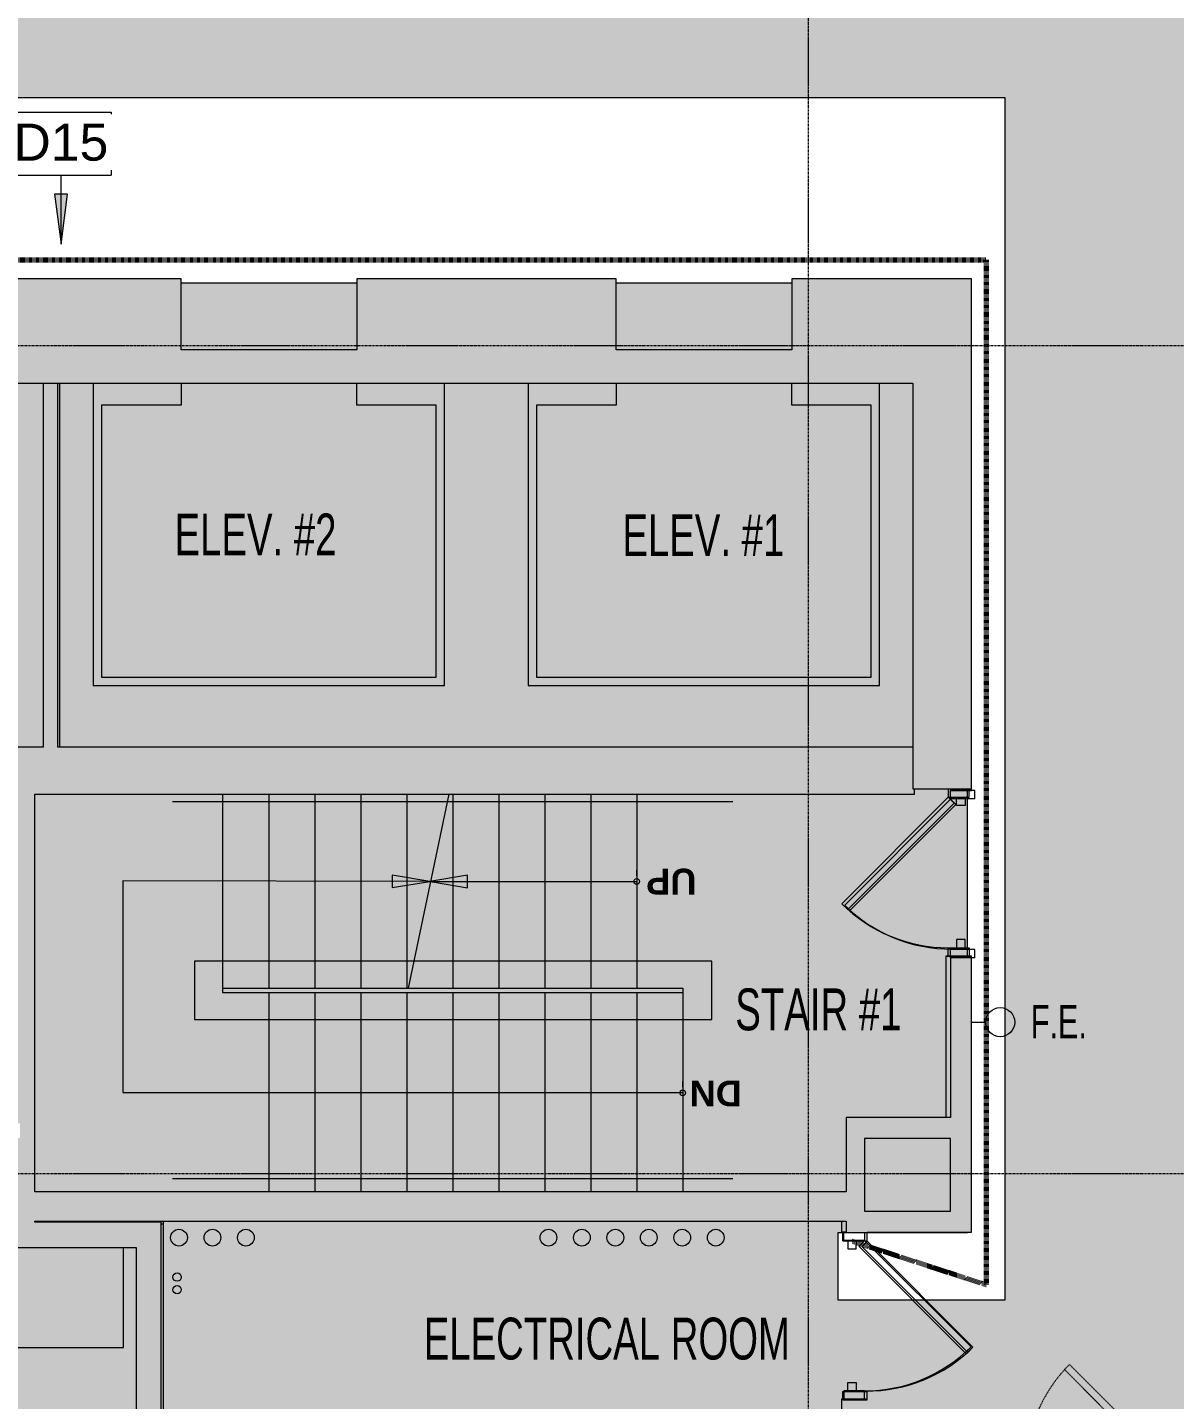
# Model space of a CAD drawing. Header units: inches. Extents: x -203 to 2791, y -968 to 768.
# Drawn here: x 768 to 1042.3, y -267.4 to 60.7 of the extents above; entities that cross this region are included whole.
import ezdxf

# ---------------------------------------------------------------- set-up
doc = ezdxf.new("R2010")
doc.units = ezdxf.units.IN
doc.header["$MEASUREMENT"] = 0
for name, pattern in [('Dash 1_8_', [0.25, 0.125, -0.125]), ('Demolished', [0.1875, 0.125, -0.0625]), ('Grid Line 1_2_', [0.875, 0.5, -0.125, 0.125, -0.125])]:
    doc.linetypes.add(name, pattern=pattern)
for name, color, linetype, lineweight in [('A-Anno-Bldg', 7, 'Continuous', 9), ('A-ANNO-KEYN', 231, 'Continuous', 9), ('A-DETL', 90, 'Continuous', 9), ('A-DETL-GENF', 92, 'Continuous', 9), ('A-DETL-THIN', 151, 'Continuous', 9), ('A-DOOR', 31, 'Continuous', 13), ('A-Door-Exst', 7, 'Continuous', 9), ('A-DOOR-FRAM', 31, 'Continuous', 20), ('A-Flor-Eqpm', 7, 'Continuous', 9), ('A-Flor-Evtr', 7, 'Continuous', 9), ('A-Flor-Pfix-Exst', 7, 'Continuous', 9), ('A-Flor-Strs-Exst', 7, 'Continuous', 9), ('A-WALL', 113, 'Demolished', 9), ('A-Wall-Exst', 7, 'Continuous', 9), ('A-WALL-PATT', 111, 'Continuous', 13), ('I-WALL', 2, 'Continuous', 13), ('Jenner and Block 7fl_BB_dwg', 8, 'Continuous', 9), ('S-GRID', 1, 'Continuous', 9)]:
    doc.layers.add(name, color=color, linetype=linetype, lineweight=lineweight)
doc.styles.add('Arial', font='arial.ttf', dxfattribs={"height": 8.851796})
doc.styles.add('Arial Narrow', font='ARIALN.TTF', dxfattribs={"width": 0.8, "height": 8})
doc.styles.add('Arial Narrow_1', font='ARIALN.TTF', dxfattribs={"width": 0.8, "height": 10})
doc.styles.add('Arial_B', font='arialbd.ttf', dxfattribs={"height": 6.190476})

# ---------------------------------------------------------------- blocks, each defined once
blk = doc.blocks.new('Jenner and Block 7fl_BB_dwg__Dot-5551908-Level 7 Demo')
at = {"layer": 'A-Flor-Strs-Exst'}
blk.add_line((-0.5, 0), (-1, 0), dxfattribs=at)
for start, end in [(360, 180), (180, 360)]:
    blk.add_arc((0, 0), 0.25, start, end, dxfattribs=at)
blk = doc.blocks.new('Jenner and Block 7fl_BB_dwg-4985401-Level 7 Demo')
at = {"layer": 'A-Flor-Strs-Exst'}
for points in [[(855.17, -144.95), (864.17, -143.47), (855.17, -141.95), (855.17, -143.66)], [(873.17, -144.97), (873.17, -141.97), (864.17, -143.47), (865.32, -143.66)]]:
    blk.add_hatch(color=256, dxfattribs=at).paths.add_polyline_path(points, flags=0)
at = {"layer": 'A-Door-Exst'}
blk.add_line((993.17, -123.34), (993.17, -121.74), dxfattribs=at)
at = {"layer": 'A-Door-Exst', "flags": 128}
for points in [[(988.17, -121.34), (988.17, -123.34), (993.17, -123.34)], [(992.17, -123.34), (992.17, -125.34), (990.17, -125.34), (990.17, -123.34), (992.17, -123.34)], [(992.17, -159.34), (992.17, -157.34), (990.17, -157.34), (990.17, -159.34), (992.17, -159.34)], [(993.17, -159.34), (993.17, -161.34), (988.17, -161.34), (988.17, -159.34), (993.17, -159.34)], [(963.17, -229.31), (963.17, -227.31), (963.74, -227.31)], [(968.17, -227.44), (968.17, -229.31), (963.17, -229.31)]]:
    blk.add_lwpolyline(points, dxfattribs=at)
for points in [[(988.17, -123.34), (989.59, -124.76), (964.13, -150.21), (962.72, -148.8)], [(964.17, -229.31), (964.17, -231.31), (966.17, -231.31), (966.17, -229.31)], [(968.17, -229.31), (966.76, -230.73), (992.22, -256.18), (993.63, -254.77)], [(963.17, -265.31), (963.17, -267.31), (968.17, -267.31), (968.17, -265.31)], [(964.17, -265.31), (964.17, -263.31), (966.17, -263.31), (966.17, -265.31)]]:
    blk.add_lwpolyline(points, close=True, dxfattribs=at)
at = {"layer": 'A-Door-Exst'}
for centre, start, end in [((988.17, -123.34), 225, 270), ((968.17, -229.31), 270, 315)]:
    blk.add_arc(centre, 36, start, end, dxfattribs=at)
at = {"layer": 'A-Flor-Eqpm'}
blk.add_line((993.73, -177.12), (997.1, -177.12), dxfattribs=at)
blk.add_circle((1000.58, -177.12), 3.48, dxfattribs=at)
at = {"layer": 'A-Flor-Evtr'}
for p, q in [((867.73, -96.59), (867.73, -24.34)), ((971.73, -96.59), (971.73, -24.34))]:
    blk.add_line(p, q, dxfattribs=at)
at = {"layer": 'A-Flor-Evtr', "flags": 128}
for points in [[(783.73, -24.34), (783.73, -96.59), (867.73, -96.59)], [(804.73, -24.34), (804.73, -29.59), (785.73, -29.59), (785.73, -94.59), (865.73, -94.59)], [(865.73, -94.59), (865.73, -29.59), (846.73, -29.59), (846.73, -24.34)], [(887.73, -24.34), (887.73, -96.59), (971.73, -96.59)], [(908.73, -24.34), (908.73, -29.59), (889.73, -29.59), (889.73, -94.59), (969.73, -94.59)], [(969.73, -94.59), (969.73, -29.59), (950.73, -29.59), (950.73, -24.34)]]:
    blk.add_lwpolyline(points, dxfattribs=at)
at = {"layer": 'A-Flor-Pfix-Exst'}
blk.add_line((790.98, -254.95), (790.98, -230.99), dxfattribs=at)
at = {"layer": 'A-Flor-Pfix-Exst', "flags": 128}
blk.add_lwpolyline([(637.98, -230.99), (637.98, -254.95), (790.98, -254.95)], dxfattribs=at)
at = {"layer": 'A-Flor-Pfix-Exst'}
for centre, radius in [((804.22, -228.66), 2), ((812.22, -228.66), 2), ((820.22, -228.66), 2), ((892.56, -228.66), 2), ((900.56, -228.66), 2), ((908.56, -228.66), 2), ((916.56, -228.66), 2), ((924.56, -228.66), 2), ((932.56, -228.66), 2), ((803.77, -238.1), 1), ((803.77, -241.1), 1)]:
    blk.add_circle(centre, radius, dxfattribs=at)
at = {"layer": 'A-Flor-Strs-Exst'}
for p, q in [((802.67, -124.34), (936.67, -124.34)), ((825.67, -122.59), (825.67, -169.02)), ((836.67, -122.59), (836.67, -169.02)), ((847.67, -122.59), (847.67, -169.02)), ((858.67, -122.59), (858.67, -169.02)), ((859.11, -169.02), (868.85, -122.59)), ((869.67, -122.59), (869.67, -169.02)), ((880.67, -122.59), (880.67, -169.02)), ((891.67, -122.59), (891.67, -169.02)), ((902.67, -122.59), (902.67, -169.02)), ((913.67, -122.59), (913.67, -169.02)), ((864.17, -143.47), (855.17, -141.95)), ((855.17, -141.95), (855.17, -143.66)), ((855.17, -144.95), (864.17, -143.47)), ((855.17, -143.66), (855.17, -144.95)), ((873.17, -141.97), (864.17, -143.47)), ((864.17, -143.47), (913.67, -143.47)), ((864.17, -143.47), (865.32, -143.66)), ((865.32, -143.66), (873.17, -144.97)), ((873.17, -144.97), (873.17, -141.97)), ((825.67, -170.02), (825.67, -217.72)), ((836.67, -170.02), (836.67, -217.72)), ((847.67, -170.02), (847.67, -217.72)), ((858.67, -170.02), (858.67, -217.72)), ((869.67, -170.02), (869.67, -217.72)), ((880.67, -170.02), (880.67, -217.72)), ((891.67, -170.02), (891.67, -217.72)), ((902.67, -170.02), (902.67, -217.72)), ((913.67, -170.02), (913.67, -217.72)), ((924.67, -194.04), (790.82, -194.04)), ((802.67, -214.52), (936.67, -214.52))]:
    blk.add_line(p, q, dxfattribs=at)
at = {"layer": 'A-Flor-Strs-Exst', "flags": 128}
for points in [[(814.66, -122.59), (814.66, -170.02), (924.67, -170.02)], [(864.17, -143.47), (790.82, -143.31), (790.82, -193.88)], [(814.66, -169.02), (924.67, -169.02), (924.67, -217.72)]]:
    blk.add_lwpolyline(points, dxfattribs=at)
blk.add_lwpolyline([(807.91, -176.53), (931.67, -176.53), (931.67, -162.52), (807.91, -162.52)], close=True, dxfattribs=at)
at = {"layer": 'A-Wall-Exst'}
for p, q in [((775.73, -111.34), (775.73, -24.34)), ((793.98, -224.72), (793.98, -224.99))]:
    blk.add_line(p, q, dxfattribs=at)
at = {"layer": 'A-Wall-Exst', "flags": 128}
for points in [[(993.73, -161.74), (993.73, -161.34), (987.61, -161.34), (987.61, -199.94)], [(968.74, -267.44), (968.74, -267.31), (962.61, -267.31), (962.61, -303.46), (946.73, -303.46), (800.48, -303.46), (800.48, -225.31), (800.48, -224.72)], [(962.61, -224.72), (962.61, -227.31), (963.74, -227.31)]]:
    blk.add_lwpolyline(points, dxfattribs=at)
at = {"layer": 'A-WALL-PATT', "color": 7, "lineweight": 9}
for p, q in [((800.48, -225.31), (799.96, -225.52)), ((799.96, -225.52), (800.48, -225.31)), ((963.74, -227.31), (962.61, -227.31))]:
    blk.add_line(p, q, dxfattribs=at)
at = {"layer": 'A-WALL-PATT', "color": 7, "lineweight": 9, "flags": 128}
for points in [[(987.61, -161.34), (989.36, -161.34), (993.73, -161.34)], [(962.61, -267.31), (964.25, -267.31), (968.74, -267.31)]]:
    blk.add_lwpolyline(points, dxfattribs=at)
at = {"extrusion": (0, 0, -1), "xscale": 2.69999999999709, "yscale": 2.69999999999709, "zscale": -2.69999999999709, "rotation": 270}
for p in [(-913.67, -143.47), (-924.67, -194.04)]:
    blk.add_blockref('Jenner and Block 7fl_BB_dwg__Dot-5551908-Level 7 Demo', p, dxfattribs=at)
at = {"layer": 'A-Anno-Bldg', "char_height": 10, "attachment_point": 1, "line_spacing_factor": 0.968573, "style": 'Arial Narrow_1'}
for s, insert, width in [('ELEV. #2', (803.16, -55.5), 46.0088), ('ELEV. #1', (910.24, -55.69), 46.0088), ('STAIR #1', (937.24, -169.07), 47.1072), ('ELECTRICAL ROOM', (862.74, -247.8), 103.6114)]:
    blk.add_mtext(s, dxfattribs=dict(at, insert=insert, width=width))
at = {"layer": 'A-Flor-Eqpm', "insert": (1007.88, -173.01), "char_height": 8, "width": 15.9138, "attachment_point": 1, "line_spacing_factor": 0.968573, "style": 'Arial Narrow'}
blk.add_mtext('F.E.', dxfattribs=at)
at = {"layer": 'A-Flor-Strs-Exst', "char_height": 6.19, "attachment_point": 2, "rotation": 180, "line_spacing_factor": 0.938532, "style": 'Arial_B'}
for s, insert, width in [('UP', (921.95, -146.62), 13.9089), ('DN', (932.54, -197.28), 14.4946)]:
    blk.add_mtext(s, dxfattribs=dict(at, insert=insert, width=width))
blk = doc.blocks.new('Single Flush - OTJ_SOLIDFLUSH_ALUM-5493997-Level 7 Demo')
at = {"layer": 'A-DOOR', "color": 8, "lineweight": 20}
for p, q in [((-8.65, -26.59), (16.67, -1.26)), ((17.91, -2.5), (-7.42, -27.82)), ((16.67, -1.26), (17.91, -2.5)), ((-7.42, -27.82), (-8.65, -26.59))]:
    blk.add_line(p, q, dxfattribs=at)
at = {"layer": 'A-DOOR', "color": 55, "lineweight": 9}
blk.add_arc((17.91, -2.5), 35.81, 179.5, 225, dxfattribs=at)
at = {"layer": 'A-DOOR-FRAM', "color": 8}
for p, q in [((-20, 3.25), (-20, -2.5)), ((-20, 3.25), (-18, 3.25)), ((-18, 3.25), (-18, -2.5)), ((18, 3.25), (18, -2.5)), ((18, 3.25), (20, 3.25)), ((20, 3.25), (20, -2.5)), ((-20, -2.5), (-18, -2.5)), ((18, -2.5), (20, -2.5))]:
    blk.add_line(p, q, dxfattribs=at)
blk = doc.blocks.new('Single Flush - OTJ_SOLIDFLUSH_ALUM-5493999-Level 7 Demo')
at = {"layer": 'A-DOOR', "color": 8, "lineweight": 20}
for p, q in [((-7.42, 27.82), (-8.65, 26.59)), ((-8.65, 26.59), (16.67, 1.26)), ((17.91, 2.5), (-7.42, 27.82)), ((16.67, 1.26), (17.91, 2.5))]:
    blk.add_line(p, q, dxfattribs=at)
at = {"layer": 'A-DOOR', "color": 55, "lineweight": 9}
blk.add_arc((17.91, 2.5), 35.81, 135, 180.5, dxfattribs=at)
at = {"layer": 'A-DOOR-FRAM', "color": 8}
for p, q in [((-20, -3.25), (-20, 2.5)), ((-20, 2.5), (-18, 2.5)), ((-18, -3.25), (-18, 2.5)), ((18, -3.25), (18, 2.5)), ((18, 2.5), (20, 2.5)), ((20, -3.25), (20, 2.5)), ((-20, -3.25), (-18, -3.25)), ((18, -3.25), (20, -3.25))]:
    blk.add_line(p, q, dxfattribs=at)
blk = doc.blocks.new('Single Flush - OTJ_SOLIDFLUSH_ALUM-V26-Level 7 Demo')
at = {"layer": 'A-DOOR', "color": 250, "linetype": 'Demolished', "lineweight": 20}
for p, q in [((-7.42, 27.07), (-8.65, 25.84)), ((17.91, 1.75), (-7.42, 27.07)), ((-8.65, 25.84), (16.67, 0.51)), ((16.67, 0.51), (17.91, 1.75))]:
    blk.add_line(p, q, dxfattribs=at)
at = {"layer": 'A-DOOR', "color": 7, "linetype": 'Demolished', "lineweight": 9}
blk.add_arc((17.91, 1.75), 35.81, 135, 180.5, dxfattribs=at)
at = {"layer": 'A-DOOR-FRAM', "color": 250, "linetype": 'Demolished'}
for p, q in [((-20, -4), (-20, 1.75)), ((-20, 1.75), (-18, 1.75)), ((-18, -4), (-18, 1.75)), ((18, -4), (18, 1.75)), ((18, 1.75), (20, 1.75)), ((20, -4), (20, 1.75)), ((-20, -4), (-18, -4)), ((18, -4), (20, -4))]:
    blk.add_line(p, q, dxfattribs=at)
blk = doc.blocks.new('Jenner and Block 7fl_BB_dwg-V27-Level 7 Demo')
at = {"layer": 'A-Flor-Strs-Exst'}
for points in [[(855.17, -144.95), (864.17, -143.47), (855.17, -141.95), (855.17, -143.66)], [(873.17, -144.97), (873.17, -141.97), (864.17, -143.47), (865.32, -143.66)]]:
    blk.add_hatch(color=256, dxfattribs=at).paths.add_polyline_path(points, flags=0)
at = {"layer": 'A-Door-Exst'}
blk.add_line((993.17, -123.34), (993.17, -121.74), dxfattribs=at)
at = {"layer": 'A-Door-Exst', "flags": 128}
for points in [[(988.17, -121.34), (988.17, -123.34), (993.17, -123.34)], [(992.17, -123.34), (992.17, -125.34), (990.17, -125.34), (990.17, -123.34), (992.17, -123.34)], [(992.17, -159.34), (992.17, -157.34), (990.17, -157.34), (990.17, -159.34), (992.17, -159.34)], [(993.17, -159.34), (993.17, -161.34), (988.17, -161.34), (988.17, -159.34), (993.17, -159.34)], [(963.17, -229.31), (963.17, -227.31), (963.74, -227.31)], [(968.17, -227.44), (968.17, -229.31), (963.17, -229.31)]]:
    blk.add_lwpolyline(points, dxfattribs=at)
for points in [[(988.17, -123.34), (989.59, -124.76), (964.13, -150.21), (962.72, -148.8)], [(964.17, -229.31), (964.17, -231.31), (966.17, -231.31), (966.17, -229.31)], [(968.17, -229.31), (966.76, -230.73), (992.22, -256.18), (993.63, -254.77)], [(963.17, -265.31), (963.17, -267.31), (968.17, -267.31), (968.17, -265.31)], [(964.17, -265.31), (964.17, -263.31), (966.17, -263.31), (966.17, -265.31)]]:
    blk.add_lwpolyline(points, close=True, dxfattribs=at)
at = {"layer": 'A-Door-Exst'}
for centre, start, end in [((988.17, -123.34), 225, 270), ((968.17, -229.31), 270, 315)]:
    blk.add_arc(centre, 36, start, end, dxfattribs=at)
at = {"layer": 'A-Flor-Eqpm'}
blk.add_line((993.73, -177.12), (997.1, -177.12), dxfattribs=at)
blk.add_circle((1000.58, -177.12), 3.48, dxfattribs=at)
at = {"layer": 'A-Flor-Evtr'}
for p, q in [((867.73, -96.59), (867.73, -24.34)), ((971.73, -96.59), (971.73, -24.34))]:
    blk.add_line(p, q, dxfattribs=at)
at = {"layer": 'A-Flor-Evtr', "flags": 128}
for points in [[(783.73, -24.34), (783.73, -96.59), (867.73, -96.59)], [(804.73, -24.34), (804.73, -29.59), (785.73, -29.59), (785.73, -94.59), (865.73, -94.59)], [(865.73, -94.59), (865.73, -29.59), (846.73, -29.59), (846.73, -24.34)], [(887.73, -24.34), (887.73, -96.59), (971.73, -96.59)], [(908.73, -24.34), (908.73, -29.59), (889.73, -29.59), (889.73, -94.59), (969.73, -94.59)], [(969.73, -94.59), (969.73, -29.59), (950.73, -29.59), (950.73, -24.34)]]:
    blk.add_lwpolyline(points, dxfattribs=at)
at = {"layer": 'A-Flor-Pfix-Exst'}
blk.add_line((790.98, -254.95), (790.98, -230.99), dxfattribs=at)
at = {"layer": 'A-Flor-Pfix-Exst', "flags": 128}
blk.add_lwpolyline([(637.98, -230.99), (637.98, -254.95), (790.98, -254.95)], dxfattribs=at)
at = {"layer": 'A-Flor-Pfix-Exst'}
for centre, radius in [((804.22, -228.66), 2), ((812.22, -228.66), 2), ((820.22, -228.66), 2), ((892.56, -228.66), 2), ((900.56, -228.66), 2), ((908.56, -228.66), 2), ((916.56, -228.66), 2), ((924.56, -228.66), 2), ((932.56, -228.66), 2), ((803.77, -238.1), 1), ((803.77, -241.1), 1)]:
    blk.add_circle(centre, radius, dxfattribs=at)
at = {"layer": 'A-Flor-Strs-Exst'}
for p, q in [((802.67, -124.34), (936.67, -124.34)), ((825.67, -122.59), (825.67, -169.02)), ((836.67, -122.59), (836.67, -169.02)), ((847.67, -122.59), (847.67, -169.02)), ((858.67, -122.59), (858.67, -169.02)), ((859.11, -169.02), (868.85, -122.59)), ((869.67, -122.59), (869.67, -169.02)), ((880.67, -122.59), (880.67, -169.02)), ((891.67, -122.59), (891.67, -169.02)), ((902.67, -122.59), (902.67, -169.02)), ((913.67, -122.59), (913.67, -169.02)), ((864.17, -143.47), (855.17, -141.95)), ((855.17, -141.95), (855.17, -143.66)), ((855.17, -144.95), (864.17, -143.47)), ((855.17, -143.66), (855.17, -144.95)), ((873.17, -141.97), (864.17, -143.47)), ((864.17, -143.47), (913.67, -143.47)), ((864.17, -143.47), (865.32, -143.66)), ((865.32, -143.66), (873.17, -144.97)), ((873.17, -144.97), (873.17, -141.97)), ((825.67, -170.02), (825.67, -217.72)), ((836.67, -170.02), (836.67, -217.72)), ((847.67, -170.02), (847.67, -217.72)), ((858.67, -170.02), (858.67, -217.72)), ((869.67, -170.02), (869.67, -217.72)), ((880.67, -170.02), (880.67, -217.72)), ((891.67, -170.02), (891.67, -217.72)), ((902.67, -170.02), (902.67, -217.72)), ((913.67, -170.02), (913.67, -217.72)), ((924.67, -194.04), (790.82, -194.04)), ((802.67, -214.52), (936.67, -214.52))]:
    blk.add_line(p, q, dxfattribs=at)
at = {"layer": 'A-Flor-Strs-Exst', "flags": 128}
for points in [[(814.66, -122.59), (814.66, -170.02), (924.67, -170.02)], [(864.17, -143.47), (790.82, -143.31), (790.82, -193.88)], [(814.66, -169.02), (924.67, -169.02), (924.67, -217.72)]]:
    blk.add_lwpolyline(points, dxfattribs=at)
blk.add_lwpolyline([(807.91, -176.53), (931.67, -176.53), (931.67, -162.52), (807.91, -162.52)], close=True, dxfattribs=at)
at = {"layer": 'A-Wall-Exst'}
for p, q in [((775.73, -111.34), (775.73, -24.34)), ((793.98, -224.72), (793.98, -224.99))]:
    blk.add_line(p, q, dxfattribs=at)
at = {"layer": 'A-Wall-Exst', "flags": 128}
for points in [[(993.73, -161.74), (993.73, -161.34), (987.61, -161.34), (987.61, -199.94)], [(968.74, -267.44), (968.74, -267.31), (962.61, -267.31), (962.61, -303.46), (946.73, -303.46), (800.48, -303.46), (800.48, -225.31), (800.48, -224.72)], [(962.61, -224.72), (962.61, -227.31), (963.74, -227.31)]]:
    blk.add_lwpolyline(points, dxfattribs=at)
at = {"layer": 'A-WALL-PATT', "color": 7, "lineweight": 9}
for p, q in [((800.48, -225.31), (799.96, -225.52)), ((799.96, -225.52), (800.48, -225.31)), ((963.74, -227.31), (962.61, -227.31))]:
    blk.add_line(p, q, dxfattribs=at)
at = {"layer": 'A-WALL-PATT', "color": 7, "lineweight": 9, "flags": 128}
for points in [[(987.61, -161.34), (989.36, -161.34), (993.73, -161.34)], [(962.61, -267.31), (964.25, -267.31), (968.74, -267.31)]]:
    blk.add_lwpolyline(points, dxfattribs=at)
at = {"extrusion": (0, 0, -1), "xscale": 2.69999999999709, "yscale": 2.69999999999709, "zscale": -2.69999999999709, "rotation": 270}
for p in [(-913.67, -143.47), (-924.67, -194.04)]:
    blk.add_blockref('Jenner and Block 7fl_BB_dwg__Dot-5551908-Level 7 Demo', p, dxfattribs=at)
at = {"layer": 'A-Anno-Bldg', "char_height": 10, "attachment_point": 1, "line_spacing_factor": 0.968573, "style": 'Arial Narrow_1'}
for s, insert, width in [('ELEV. #2', (803.16, -55.5), 46.0088), ('ELEV. #1', (910.24, -55.69), 46.0088), ('STAIR #1', (937.24, -169.07), 47.1072), ('ELECTRICAL ROOM', (862.74, -247.8), 103.6114)]:
    blk.add_mtext(s, dxfattribs=dict(at, insert=insert, width=width))
at = {"layer": 'A-Flor-Eqpm', "insert": (1007.88, -173.01), "char_height": 8, "width": 15.9138, "attachment_point": 1, "line_spacing_factor": 0.968573, "style": 'Arial Narrow'}
blk.add_mtext('F.E.', dxfattribs=at)
at = {"layer": 'A-Flor-Strs-Exst', "char_height": 6.19, "attachment_point": 2, "rotation": 180, "line_spacing_factor": 0.938532, "style": 'Arial_B'}
for s, insert, width in [('UP', (921.95, -146.62), 13.9089), ('DN', (932.54, -197.28), 14.4946)]:
    blk.add_mtext(s, dxfattribs=dict(at, insert=insert, width=width))
blk = doc.blocks.new('Keynote Tag - Keynote Number - Boxed-135510-Level 7 Demo')
at = {"layer": 'A-ANNO-KEYN'}
for p, q in [((-0.125, -0.0792), (-0.125, 0.0781)), ((-0.125, 0.0781), (0.125, 0.0781)), ((0.125, 0.0781), (0.125, -0.0792)), ((-0.125, -0.0792), (0.125, -0.0792))]:
    blk.add_line(p, q, dxfattribs=at)

msp = doc.modelspace()

# ---------------------------------------------------------------- hatches: boundary and pattern name
at = {"layer": 'A-ANNO-KEYN'}
msp.add_hatch(color=256, dxfattribs=at).paths.add_polyline_path([(776.01, 8.89), (777.59, 20.89), (774.43, 20.89)], flags=0)
at = {"layer": 'A-DETL-GENF'}
h = msp.add_hatch(color=9, dxfattribs=at)
h.paths.add_polyline_path([(131.76, -847.99), (290.74, -780.5), (225.6, -627.04), (211.09, -633.2), (209.28, -628.94), (209.42, -628.88), (203.59, -616.37), (207.78, -614.42), (213.68, -627.08), (295.77, -592.23), (297.58, -596.49), (229.86, -625.23), (295, -778.69), (401.08, -733.65), (335.95, -580.2), (334.4, -580.86), (332.59, -576.6), (420.96, -539.09), (422.76, -543.35), (340.21, -578.39), (405.34, -731.84), (511.69, -686.69), (511.69, -619.13), (494.67, -619.13), (494.67, -614.13), (492.17, -614.13), (492.17, -540), (465.42, -540), (465.42, -525.24), (459.58, -527.72), (457.78, -523.46), (465.42, -520.22), (465.42, -507.38), (497.17, -507.38), (497.17, -511.56), (497.67, -511.56), (497.67, -516.56), (497.17, -516.56), (497.17, -614.13), (658.09, -614.13), (718.7, -588.4), (718.7, -513.05), (720.73, -513.05), (720.73, -508.94), (744.73, -508.94), (744.73, -510.06), (757.98, -510.06), (757.98, -505.44), (626.98, -505.44), (626.98, -505.32), (560.67, -505.32), (560.67, -516.56), (537.67, -516.56), (537.67, -511.56), (555.67, -511.56), (555.67, -395.31), (560.67, -395.31), (560.67, -438.44), (560.17, -438.44), (560.17, -441.94), (560.67, -441.94), (560.67, -498.32), (619.98, -498.32), (619.98, -477.94), (626.98, -477.94), (626.98, -501.94), (757.98, -501.94), (757.98, -376.94), (625.46, -376.94), (625.46, -433.44), (624.19, -433.44), (624.19, -433.94), (625.46, -433.94), (625.46, -441.94), (600.17, -441.94), (600.17, -438.44), (621.96, -438.44), (621.96, -303.25), (601.17, -303.25), (601.17, -299.75), (634.61, -299.75), (634.61, -357.01), (793.96, -357.01), (793.96, -230.99), (634.98, -230.99), (634.98, -254.99), (560.67, -254.98), (560.67, -299.75), (561.17, -299.75), (561.17, -303.25), (560.67, -303.25), (560.67, -346.75), (555.67, -346.75), (555.67, -249.98), (575.84, -249.98), (575.84, -200.84), (587.09, -200.84), (587.09, -243.74), (631.48, -243.74), (631.48, -224.99), (675.98, -224.99), (675.98, -160.84), (576.74, -160.84), (576.74, -173.53), (546.74, -173.53), (546.74, 43.98), (1001.73, 43.98), (1001.73, -243.6), (961.86, -243.6), (961.86, -227.44), (963.74, -227.44), (963.74, -224.72), (769.74, -224.72), (769.74, -224.99), (799.96, -224.99), (799.96, -303.86), (963.74, -303.86), (963.74, -267.44), (968.74, -267.44), (968.74, -284.3), (1048.58, -284.3), (1048.57, -116.84), (1052.07, -116.84), (1052.05, -76.84), (1048.57, -76.84), (1048.56, 0.1), (1552.61, 0.1), (1552.61, 338), (1723.3, 338), (1723.3, 351.59), (1731.86, 351.59), (1731.86, 355.59), (1736.48, 355.59), (1736.48, 351.59), (1910.23, 351.59), (1910.23, 580.43), (-120.35, 580.43), (-120.35, 406.96), (53.87, 406.96), (53.87, 426.96), (70.73, 426.96), (70.73, 422.34), (58.49, 422.34), (58.49, 402.34), (58.05, 402.34), (58.05, 327.65), (54.3, 327.65), (54.3, 402.34), (-120.35, 402.34), (-120.35, 286.96), (54.3, 286.96), (54.3, 287.65), (58.05, 287.65), (58.05, 279.65), (54.3, 279.65), (54.3, 282.34), (-120.35, 282.34), (-120.35, 166.96), (54.3, 166.96), (54.3, 239.65), (58.05, 239.65), (58.05, 160.65), (54.3, 160.65), (54.3, 162.34), (-120.35, 162.34), (-120.35, 0.55), (-80.76, 0.55), (-80.76, -12.89), (54.3, -12.89), (54.3, 120.65), (58.05, 120.65), (58.05, -20.2), (54.3, -20.2), (54.3, -17.52), (-80.76, -17.52), (-80.76, -30.95), (-120.35, -30.95), (-120.35, -193.04), (54.3, -193.04), (54.3, -60.2), (58.05, -60.2), (58.05, -218.21), (72.52, -252.29), (69.07, -253.76), (54.3, -218.97), (54.3, -197.66), (-120.35, -197.66), (-120.35, -254.17), (-74.96, -361.1), (84.5, -290.1), (84.7, -290.58), (88.16, -289.11), (140.82, -413.14), (137.36, -414.61), (86.31, -294.36), (-73.15, -365.35), (42.67, -638.13), (201.92, -566.67), (175.4, -504.2), (178.85, -502.74), (207.15, -569.39), (190.31, -576.95), (190.88, -578.17), (186.68, -580.12), (186.09, -578.85), (44.47, -642.39), (120.79, -822.14)], flags=0)
h.paths.add_polyline_path([(225.76, -805.76), (216.38, -783.67), (238.47, -774.29), (247.85, -796.38), (232.98, -802.69)], flags=0)
h.paths.add_polyline_path([(446.67, -711.97), (437.29, -689.88), (459.38, -680.5), (468.76, -702.59), (451.58, -709.88)], flags=0)
h.paths.add_polyline_path([(516.31, -684.73), (893.34, -524.65), (967.94, -524.65), (967.94, -523.31), (944.23, -523.31), (944.23, -523.6), (744.73, -523.6), (744.73, -532.94), (723.7, -532.94), (723.7, -561.42), (744.73, -561.42), (744.73, -585.42), (723.7, -585.42), (723.7, -591.71), (659.11, -619.13), (590.81, -619.13), (590.81, -647.06), (516.73, -647.06), (516.73, -643.56), (587.31, -643.56), (587.31, -619.13), (516.31, -619.13), (516.31, -647.06)], flags=0)
h.paths.add_polyline_path([(262.35, -545.88), (246.3, -508.06), (353.1, -462.71), (227.52, -166.92), (120.79, -212.45), (111.01, -189.4), (111.01, 5.62), (114.76, 5.62), (114.76, -29.22), (206.98, -29.22), (206.98, 5.62), (253.21, 5.62), (256.4, 0.1), (258.31, 0.1), (258.31, -3.4), (257.26, -3.4), (257.26, -33.09), (236.48, -33.09), (236.48, -149.24), (377.3, -149.23), (377.29, -3.4), (298.31, -3.4), (298.31, 0.1), (494.79, 0.1), (494.79, -99.48), (491.3, -99.48), (491.29, -3.4), (380.79, -3.4), (380.8, -149.23), (491.3, -149.22), (491.31, -139.48), (494.8, -139.48), (494.81, -201.31), (491.31, -201.31), (491.3, -152.72), (236.48, -152.74), (236.48, -179.07), (297.94, -323.84), (491.32, -323.82), (491.32, -321.75), (494.82, -321.75), (494.83, -446.72), (415.96, -480.36), (414.59, -477.14), (491.33, -444.4), (491.32, -327.32), (299.43, -327.34), (370.94, -495.76), (377.8, -492.83), (379.17, -496.05), (369.08, -500.35), (354.47, -465.93), (287.28, -494.46), (301.97, -529.06), (263.06, -545.58)], flags=0)
h.paths.add_polyline_path([(263.06, -541.78), (297.38, -527.21), (284.06, -495.83), (271.83, -501.02), (281.21, -523.11), (259.11, -532.49), (262.35, -540.12)], flags=0)
h.paths.add_polyline_path([(3.31, -538.98), (-6.07, -516.89), (16.02, -507.51), (19.36, -515.37), (155.59, -457.53), (153, -451.43), (156.45, -449.96), (163.22, -465.92), (159.77, -467.38), (157.39, -461.78), (21.16, -519.62), (25.4, -529.6), (16.02, -533.58)], flags=0)
h.paths.add_polyline_path([(492.17, -535.38), (492.17, -532.94), (471.73, -532.94), (471.73, -512), (470.05, -512), (470.05, -535.38), (491.33, -535.38)], flags=0)
h.paths.add_polyline_path([(1723.7, -524.65), (1723.7, -377.36), (1552.61, -377.36), (1552.61, -347.49), (1539.3, -347.49), (1539.3, -343.74), (1552.61, -343.74), (1552.61, -72.05), (1491.14, -72.05), (1491.14, -77.99), (1487.64, -77.99), (1487.64, -3.4), (1268.73, -3.4), (1268.73, -29.34), (1240.73, -29.34), (1240.73, -3.4), (1166.06, -3.4), (1166.06, -120.24), (1487.64, -120.24), (1487.64, -117.99), (1491.14, -117.99), (1491.14, -287.8), (1483.46, -287.8), (1483.46, -284.3), (1487.64, -284.3), (1487.64, -123.74), (1052.07, -123.74), (1052.08, -284.3), (1443.46, -284.3), (1443.46, -287.8), (1413.3, -287.8), (1413.3, -343.74), (1450.3, -343.74), (1450.3, -347.49), (1376.3, -347.49), (1376.3, -524.65), (1491.98, -524.65), (1491.98, -347.49), (1490.3, -347.49), (1490.3, -343.74), (1499.3, -343.74), (1499.3, -347.49), (1496.61, -347.49), (1496.61, -524.65), (1723.3, -524.65)], flags=0)
h.paths.add_polyline_path([(1542.73, -523.31), (1542.73, -499.31), (1566.73, -499.31), (1566.73, -523.31), (1552.61, -523.31)], flags=0)
h.paths.add_polyline_path([(763.98, -520.1), (940.73, -520.1), (940.73, -497.31), (963.74, -497.31), (963.74, -457.44), (946.48, -457.44), (946.48, -308.86), (799.96, -308.86), (799.96, -363.01), (625.46, -363.01), (625.46, -370.94), (763.98, -370.94), (763.98, -513.56), (744.73, -513.56), (744.73, -520.1), (757.98, -520.1)], flags=0)
h.paths.add_polyline_path([(963.74, -452.44), (963.74, -308.86), (951.48, -308.86), (951.48, -452.44)], flags=0)
h.paths.add_polyline_path([(625.46, -357.01), (631.11, -357.01), (631.11, -303.25), (625.46, -303.25), (625.46, -303.84)], flags=0)
h.paths.add_polyline_path([(491.32, -281.75), (491.32, -281.75), (491.32, -225.31), (471.73, -225.31), (471.73, -201.31), (494.81, -201.31), (494.81, -281.75), (491.32, -281.75)], flags=0)
h.paths.add_polyline_path([(988.73, -227.44), (992.74, -227.44), (992.74, -227.33), (968.74, -227.33), (968.74, -227.44), (968.96, -227.44)], flags=0)
h.paths.add_polyline_path([(739.47, -224.99), (766.24, -224.99), (766.24, -204.81), (679.48, -204.81), (679.48, -224.99)], flags=0)
h.paths.add_polyline_path([(905.64, -217.72), (963.74, -217.72), (963.74, -199.94), (988.73, -199.94), (988.73, -161.74), (992.74, -161.74), (992.74, -121.74), (988.73, -121.74), (988.73, -121.34), (980.11, -121.34), (980.11, -122.59), (769.74, -122.59), (769.74, -217.72), (894.29, -217.72)], flags=0)
h.paths.add_polyline_path([(729.42, -201.31), (766.24, -201.31), (766.24, -119.34), (679.48, -119.34), (679.48, -201.31), (698.39, -201.31)], flags=0)
h.paths.add_polyline_path([(232.98, -170.83), (232.98, -164.59), (230.74, -165.55), (232.3, -169.22)], flags=0)
h.paths.add_polyline_path([(227.86, -167.28), (227.67, -166.85), (227.57, -166.9)], flags=0)
h.paths.add_polyline_path([(574.9, -146.84), (668.23, -146.84), (668.23, -111.34), (771.73, -111.34), (771.73, -24.34), (569.74, -24.34), (569.74, -146.84)], flags=0)
h.paths.add_polyline_path([(1099.34, -120.24), (1162.56, -120.21), (1162.56, -3.4), (1052.06, -3.4), (1052.07, -120.24), (1077.05, -120.24)], flags=0)
h.paths.add_polyline_path([(977.65, -111.34), (979.73, -111.34), (979.73, -24.34), (775.23, -24.34), (775.23, -111.34), (961.86, -111.34)], flags=0)
h.paths.add_polyline_path([(248.73, -29.34), (253.51, -29.34), (253.51, -1.91), (251.19, 2.12), (210.48, 2.12), (210.48, -29.22), (220.73, -29.22), (220.73, -1.34), (248.73, -1.34), (248.73, -24.56)], flags=0)
h.paths.add_polyline_path([(-84.26, -27.45), (-84.26, -27.34), (-117.75, -27.34), (-117.75, -2.95), (-120.35, -2.95), (-120.35, -27.45), (-93.75, -27.45)], flags=0)
h.paths.add_polyline_path([(804.73, -16.34), (846.73, -16.34), (846.73, -0.44), (804.73, -0.44), (804.73, -13.82)], flags=0)
h.paths.add_polyline_path([(742.73, -16.34), (742.73, -0.44), (700.73, -0.44), (700.73, -16.34), (739.47, -16.34)], flags=0)
h.paths.add_polyline_path([(950.73, -16.34), (950.73, -0.44), (908.73, -0.44), (908.73, -16.34)], flags=0)
h.paths.add_polyline_path([(596.73, -16.34), (638.73, -16.34), (638.73, -0.44), (596.73, -0.44), (596.73, -6.83)], flags=0)
h.paths.add_polyline_path([(561.11, 72.2), (435.18, 72.2), (435.18, 104.84), (438.68, 104.84), (438.68, 137.19), (361.35, 137.19), (361.35, 102.19), (364.85, 102.19), (364.85, 72.69), (159.58, 72.67), (159.58, 76.17), (236.85, 76.18), (236.85, 164.65), (114.51, 164.64), (114.51, 76.17), (119.58, 76.17), (119.58, 72.67), (111.01, 72.67), (111.01, 168.14), (236.84, 168.15), (236.84, 330.14), (118.59, 330.14), (118.59, 333.64), (240.34, 333.64), (240.34, 219.65), (561.34, 219.65), (561.34, 333.9), (564.84, 333.9), (564.85, 72.2), (561.34, 72.2)], flags=0)
h.paths.add_polyline_path([(982.81, 72.74), (982.81, 72.75), (762.77, 72.75), (762.77, 107.71), (727.68, 107.71), (727.68, 297.2), (668.48, 297.2), (668.48, 107.71), (652.98, 107.71), (652.98, 313.68), (762.77, 313.68), (762.77, 340.7), (1165.23, 340.7), (1165.23, 219.73), (1487.62, 219.75), (1487.62, 333.75), (1491.12, 333.75), (1491.12, 213.95), (1487.62, 213.95), (1487.62, 216.25), (1376.43, 216.22), (1376.43, 76.27), (1487.62, 76.28), (1487.62, 173.95), (1491.12, 173.95), (1491.12, 72.78), (1248.55, 72.76), (1248.55, 102.26), (1252.05, 102.26), (1252.05, 137.26), (1173.05, 137.26), (1173.05, 102.26), (1176.55, 102.26), (1176.55, 72.76), (992.98, 72.74)], flags=0)
h.paths.add_polyline_path([(838.6, 80.75), (982.81, 80.75), (982.81, 146.24), (1048.55, 146.24), (1048.55, 216.22), (766.27, 216.15), (766.27, 80.75), (809.52, 80.75)], flags=0)
h.paths.add_polyline_path([(762.77, 111.21), (762.77, 310.18), (731.18, 310.18), (731.18, 111.21), (739.47, 111.21)], flags=0)
h.paths.add_polyline_path([(656.48, 111.21), (664.98, 111.21), (664.98, 310.18), (656.48, 310.18), (656.48, 119.71)], flags=0)
h.paths.add_polyline_path([(1073, 176.65), (1073, 177.65), (1076.5, 177.65), (1076.5, 216.65), (1073, 216.65), (1073, 216.22), (1052.05, 216.22), (1052.05, 176.65), (1068.47, 176.65)], flags=0)
h.paths.add_polyline_path([(697.48, 300.7), (727.68, 300.7), (727.68, 310.18), (668.48, 310.18), (668.48, 300.7)], flags=0)
h.paths.add_polyline_path([(1736.48, 395.59), (1731.86, 395.59), (1731.86, 410.27), (1678.92, 410.27), (1678.92, 398.15), (1599.73, 398.15), (1599.73, 402.77), (1674.3, 402.77), (1674.3, 414.9), (1731.86, 414.9), (1731.86, 580.15), (1736.48, 580.15), (1736.48, 410.27)], flags=0)
h.paths.add_polyline_path([(1559.73, 398.15), (1548.73, 398.15), (1548.73, 402.77), (1552.17, 402.77), (1552.17, 548.15), (1556.8, 548.15), (1556.8, 402.77), (1559.73, 402.77)], flags=0)
h.paths.add_polyline_path([(1487.62, 398.15), (1299.73, 398.15), (1299.73, 402.77), (1432.42, 402.77), (1432.42, 580.15), (1437.05, 580.15), (1437.05, 402.77), (1508.73, 402.77), (1508.73, 398.15), (1491.12, 398.15)], flags=0)
h.paths.add_polyline_path([(1259.73, 398.15), (1248.73, 398.15), (1248.73, 402.77), (1252.17, 402.77), (1252.17, 550.15), (1256.8, 550.15), (1256.8, 402.77), (1259.73, 402.77)], flags=0)
h.paths.add_polyline_path([(1189.23, 398.15), (999.23, 398.15), (999.23, 402.77), (1132.42, 402.77), (1132.42, 580.15), (1137.05, 580.15), (1137.05, 402.77), (1208.73, 402.77), (1208.73, 398.15)], flags=0)
h.paths.add_polyline_path([(952.17, 398.15), (948.73, 398.15), (948.73, 402.77), (952.17, 402.77), (952.17, 548.65), (956.8, 548.65), (956.8, 402.77), (959.23, 402.77), (959.23, 398.15), (956.8, 398.15)], flags=0)
h.paths.add_polyline_path([(834.43, 398.15), (830.73, 398.15), (830.73, 402.77), (832.42, 402.77), (832.42, 580.15), (837.05, 580.15), (837.05, 402.77), (908.73, 402.77), (908.73, 398.15), (837.05, 398.15)], flags=0)
h.paths.add_polyline_path([(564.84, 398.15), (520.73, 398.15), (520.73, 402.77), (652.42, 402.77), (652.42, 580.15), (657.05, 580.15), (657.05, 402.77), (790.73, 402.77), (790.73, 398.15), (584.66, 398.15)], flags=0)
h.paths.add_polyline_path([(480.73, 398.15), (470.73, 398.15), (470.73, 402.77), (472.42, 402.77), (472.42, 580.15), (477.05, 580.15), (477.05, 402.77), (480.73, 402.77)], flags=0)
h.paths.add_polyline_path([(280.73, 398.15), (280.73, 402.77), (352.42, 402.77), (352.42, 580.15), (357.05, 580.15), (357.05, 402.77), (430.73, 402.77), (430.73, 398.15), (352.42, 398.15)], flags=0)
h.paths.add_polyline_path([(232.42, 398.15), (229.73, 398.15), (229.73, 402.77), (232.42, 402.77), (232.42, 550.15), (237.05, 550.15), (237.05, 402.77), (240.73, 402.77), (240.73, 398.15), (234.68, 398.15)], flags=0)
h.paths.add_polyline_path([(117.05, 398.15), (112.42, 398.15), (112.42, 422.34), (110.73, 422.34), (110.73, 426.96), (112.42, 426.96), (112.42, 580.15), (117.05, 580.15), (117.05, 402.77), (189.73, 402.77), (189.73, 398.15), (118.59, 398.15)], flags=0)
h.paths.add_polyline_path([(942.73, 402.77), (942.73, 577.15), (966.73, 577.15), (966.73, 553.15), (942.73, 553.15)], flags=0)
h.paths.add_polyline_path([(1559.73, 553.15), (1542.73, 553.15), (1542.73, 577.15), (1566.73, 577.15), (1566.73, 553.15)], flags=0)
h.paths.add_polyline_path([(1248.73, 553.15), (1242.73, 553.15), (1242.73, 577.15), (1266.73, 577.15), (1266.73, 553.15), (1252.17, 553.15)], flags=0)
h.paths.add_polyline_path([(596.73, 553.15), (596.73, 577.15), (620.73, 577.15), (620.73, 553.15)], flags=0)
h.paths.add_polyline_path([(240.34, 553.15), (222.73, 553.15), (222.73, 577.15), (246.73, 577.15), (246.73, 553.15)], flags=0)
h.paths.add_polyline_path([(-15.27, 553.15), (-39.27, 553.15), (-39.27, 577.15), (-15.27, 577.15)], flags=0)
h = msp.add_hatch(color=7, dxfattribs=at)
h.paths.add_polyline_path([(464.83, -720.82), (893.53, -538.81), (1016.23, -538.81), (1016.23, -524.94), (892.67, -524.94), (457.06, -709.88), (459.54, -715.74), (462.19, -714.61), (462.67, -715.74)], flags=0)
h.paths.add_polyline_path([(3.31, -538.98), (25.4, -529.6), (16.02, -507.51), (-6.07, -516.89)], flags=0)
h.paths.add_polyline_path([(1723.7, -538.81), (1737.17, -538.81), (1737.17, -496.55), (1730.17, -496.55), (1730.17, -494.3), (1723.7, -494.3), (1723.7, -524.65), (1674.68, -524.65), (1674.68, -531.81), (1676.23, -531.81), (1676.23, -538.81), (1723.3, -538.81)], flags=0)
h.paths.add_polyline_path([(492.17, -532.94), (492.17, -512), (471.73, -512), (471.73, -532.94), (491.33, -532.94)], flags=0)
h.paths.add_polyline_path([(259.11, -532.49), (281.21, -523.11), (271.83, -501.02), (249.74, -510.4), (255.13, -523.11)], flags=0)
h.paths.add_polyline_path([(494.81, -225.31), (494.81, -225.31), (494.81, -201.31), (471.73, -201.31), (471.73, -225.31), (491.32, -225.31)], flags=0)
h.paths.add_polyline_path([(980.11, -121.34), (993.73, -121.34), (993.73, 0.66), (950.73, 0.66), (950.73, -16.34), (908.73, -16.34), (908.73, 0.66), (846.73, 0.66), (846.73, -16.34), (804.73, -16.34), (804.73, 0.66), (742.73, 0.66), (742.73, -16.34), (700.73, -16.34), (700.73, 0.66), (638.73, 0.66), (638.73, -16.34), (596.73, -16.34), (596.73, 0.66), (569.74, 0.66), (569.74, -24.34), (979.73, -24.34), (979.73, -121.34)], flags=0)
h.paths.add_polyline_path([(1240.73, -29.34), (1268.73, -29.34), (1268.73, -3.4), (1240.73, -3.4)], flags=0)
h.paths.add_polyline_path([(1556.36, -29.34), (1582.73, -29.34), (1582.73, -1.34), (1556.36, -1.34)], flags=0)
h.paths.add_polyline_path([(236.48, -29.34), (248.73, -29.34), (248.73, -1.34), (220.73, -1.34), (220.73, -29.34), (233.04, -29.34)], flags=0)
h.paths.add_polyline_path([(-117.75, -27.34), (-84.26, -27.34), (-84.26, -2.95), (-117.75, -2.95), (-117.75, -3.34)], flags=0)
h.paths.add_polyline_path([(1737.17, 284.95), (1737.17, 337.71), (1772.13, 337.71), (1772.13, 351.59), (1723.3, 351.59), (1723.3, 284.95), (1730.48, 284.95)], flags=0)
h.paths.add_polyline_path([(1889.03, 337.71), (1924.09, 337.71), (1924.09, 580.15), (1910.23, 580.15), (1910.23, 351.59), (1889.03, 351.59)], flags=0)
h.paths.add_polyline_path([(1552.61, 553.15), (1566.73, 553.15), (1566.73, 577.15), (1542.73, 577.15), (1542.73, 553.15), (1552.17, 553.15)], flags=0)
h.paths.add_polyline_path([(1242.73, 553.15), (1266.73, 553.15), (1266.73, 577.15), (1242.73, 577.15)], flags=0)
h.paths.add_polyline_path([(942.73, 553.15), (966.73, 553.15), (966.73, 577.15), (942.73, 577.15)], flags=0)
h.paths.add_polyline_path([(596.73, 553.15), (620.73, 553.15), (620.73, 577.15), (596.73, 577.15)], flags=0)
h.paths.add_polyline_path([(232.42, 553.15), (246.73, 553.15), (246.73, 577.15), (222.73, 577.15), (222.73, 553.15)], flags=0)
h.paths.add_polyline_path([(-15.27, 553.15), (-15.27, 577.15), (-39.27, 577.15), (-39.27, 553.15)], flags=0)
msp.add_hatch(color=7, dxfattribs=at).paths.add_polyline_path([(988.73, -222.33), (988.73, -204.94), (968.13, -204.94), (968.13, -222.33), (968.74, -222.33)], flags=0)
at = {"layer": 'A-WALL-PATT', "lineweight": 9}
for points in [[(775.23, -111.34), (775.23, -24.34), (771.73, -24.34), (771.73, -111.34)], [(679.48, -119.34), (769.74, -119.34), (769.74, -111.34), (679.48, -111.34)], [(979.73, -122.59), (980.11, -122.59), (980.11, -121.34), (979.73, -121.34), (979.73, -111.34), (769.74, -111.34), (769.74, -122.59), (894.29, -122.59)], [(769.74, -224.99), (769.74, -119.34), (766.24, -119.34), (766.24, -224.99)], [(963.74, -204.94), (988.73, -204.94), (988.73, -199.94), (963.74, -199.94)], [(769.74, -224.72), (963.74, -224.72), (963.74, -217.72), (769.74, -217.72)], [(988.73, -227.33), (993.73, -227.33), (993.73, -222.33), (968.74, -222.33), (968.74, -227.33)], [(793.96, -230.99), (793.96, -224.99), (634.98, -224.99), (634.98, -230.99), (769.74, -230.99)], [(793.96, -357.01), (799.96, -357.01), (799.96, -224.99), (793.96, -224.99), (793.96, -308.86)]]:
    msp.add_hatch(color=7, dxfattribs=at).paths.add_polyline_path(points, flags=0)
h = msp.add_hatch(color=7, dxfattribs=at)
h.paths.add_polyline_path([(988.73, -222.33), (993.73, -222.33), (993.73, -161.74), (988.73, -161.74), (988.73, -204.94)], flags=0)
h.paths.add_polyline_path([(988.73, -121.74), (993.73, -121.74), (993.73, -121.34), (988.73, -121.34)], flags=0)
h = msp.add_hatch(color=7, dxfattribs=at)
h.paths.add_polyline_path([(968.74, -497.31), (968.74, -267.44), (963.74, -267.44), (963.74, -497.31)], flags=0)
h.paths.add_polyline_path([(968.74, -227.44), (968.74, -222.33), (968.13, -222.33), (968.13, -204.94), (963.74, -204.94), (963.74, -227.44)], flags=0)

# ---------------------------------------------------------------- linework, layer by layer
at = {"layer": 'A-ANNO-KEYN'}
for p, q in [((776.01, 8.89), (776.01, 25.42)), ((777.59, 20.89), (774.43, 20.89)), ((774.43, 20.89), (776.01, 8.89)), ((776.01, 8.89), (777.59, 20.89))]:
    msp.add_line(p, q, dxfattribs=at)
at = {"layer": 'A-DETL', "linetype": 'Dash 1_8_', "lineweight": 70}
for p, q in [((550.74, 5.16), (997.23, 5.16)), ((997.23, 5.16), (997.23, -239.97)), ((997.23, -239.97), (965.11, -229.53))]:
    msp.add_line(p, q, dxfattribs=at)
at = {"layer": 'A-DETL-THIN'}
for p, q in [((546.74, 43.98), (1001.73, 43.98)), ((1001.73, 43.98), (1001.73, -243.6)), ((804.73, 0.66), (742.73, 0.66)), ((804.73, -16.34), (804.73, 0.66)), ((908.73, 0.66), (846.73, 0.66)), ((846.73, 0.66), (846.73, -16.34)), ((908.73, -16.34), (908.73, 0.66)), ((993.73, 0.66), (950.73, 0.66)), ((950.73, 0.66), (950.73, -16.34)), ((993.73, -121.34), (993.73, 0.66)), ((846.73, -0.44), (804.73, -0.44)), ((950.73, -0.44), (908.73, -0.44)), ((846.73, -16.34), (804.73, -16.34)), ((950.73, -16.34), (908.73, -16.34)), ((569.74, -24.34), (979.73, -24.34)), ((979.73, -24.34), (979.73, -121.34)), ((979.73, -121.34), (993.73, -121.34)), ((992.74, -161.74), (992.74, -121.74)), ((988.73, -204.94), (968.13, -204.94)), ((968.13, -204.94), (968.13, -222.33)), ((988.73, -222.33), (988.73, -204.94)), ((968.13, -222.33), (988.73, -222.33)), ((961.86, -243.6), (961.86, -227.44)), ((961.86, -227.44), (963.74, -227.44)), ((968.74, -227.44), (992.74, -227.44)), ((992.74, -227.44), (992.74, -227.33)), ((1001.73, -243.6), (961.86, -243.6))]:
    msp.add_line(p, q, dxfattribs=at)
at = {"layer": 'A-WALL', "color": 8, "linetype": 'Continuous', "lineweight": 20}
for p, q in [((771.73, -111.34), (668.23, -111.34)), ((979.73, -111.34), (775.23, -111.34)), ((980.11, -122.59), (980.11, -121.34)), ((769.74, -122.59), (980.11, -122.59)), ((963.74, -217.72), (769.74, -217.72)), ((769.74, -224.72), (963.74, -224.72))]:
    msp.add_line(p, q, dxfattribs=at)
at = {"layer": 'I-WALL', "color": 8, "lineweight": 20}
for p, q in [((771.73, -24.34), (771.73, -111.34)), ((775.23, -111.34), (775.23, -24.34)), ((988.73, -121.34), (988.73, -121.74)), ((993.73, -121.74), (993.73, -121.34)), ((769.74, -217.72), (769.74, -122.59)), ((988.73, -121.74), (993.73, -121.74)), ((988.73, -161.74), (988.73, -199.94)), ((993.73, -161.74), (988.73, -161.74)), ((993.73, -227.33), (993.73, -161.74)), ((988.73, -199.94), (963.74, -199.94)), ((963.74, -199.94), (963.74, -217.72)), ((769.74, -224.99), (769.74, -224.72)), ((799.96, -224.99), (769.74, -224.99)), ((799.96, -303.86), (799.96, -224.99)), ((963.74, -224.72), (963.74, -227.44)), ((963.74, -227.44), (968.74, -227.44)), ((968.74, -227.33), (993.73, -227.33)), ((968.74, -227.44), (968.74, -227.33)), ((634.98, -230.99), (793.96, -230.99)), ((793.96, -230.99), (793.96, -357.01))]:
    msp.add_line(p, q, dxfattribs=at)
at = {"layer": 'S-GRID', "linetype": 'Grid Line 1_2_'}
for p, q in [((954.73, -968.26), (954.73, 744.46)), ((-203.03, -15.31), (2046, -15.31)), ((-203.03, -213.31), (2046, -213.31))]:
    msp.add_line(p, q, dxfattribs=at)

# ---------------------------------------------------------------- block references
at = {"layer": 'A-ANNO-KEYN', "xscale": 95.99999999999994, "yscale": 95.99999999999994, "zscale": 95.99999999999994}
msp.add_blockref('Keynote Tag - Keynote Number - Boxed-135510-Level 7 Demo', (776.01, 33.02), dxfattribs=at)
at = {"layer": 'A-DOOR', "color": 135}
for name, p, rotation in [('Single Flush - OTJ_SOLIDFLUSH_ALUM-5493999-Level 7 Demo', (991.23, -141.74), 89.99999999999991), ('Single Flush - OTJ_SOLIDFLUSH_ALUM-5493997-Level 7 Demo', (966.24, -247.44), 89.9999999999999)]:
    msp.add_blockref(name, p, dxfattribs=dict(at, rotation=rotation))
at = {"layer": 'A-DOOR', "color": 7, "linetype": 'Demolished', "lineweight": 9}
msp.add_blockref('Single Flush - OTJ_SOLIDFLUSH_ALUM-V26-Level 7 Demo', (1024.58, -286.05), dxfattribs=at)
at = {"layer": 'Jenner and Block 7fl_BB_dwg', "color": 7}
for name in ['Jenner and Block 7fl_BB_dwg-4985401-Level 7 Demo', 'Jenner and Block 7fl_BB_dwg-V27-Level 7 Demo']:
    msp.add_blockref(name, (0, 0), dxfattribs=at)

# ---------------------------------------------------------------- next in the draw order: texts
at = {"layer": 'A-ANNO-KEYN', "insert": (775.98, 37.74), "char_height": 8.852, "width": 27, "attachment_point": 2, "line_spacing_factor": 0.938532, "style": 'Arial', "bg_fill": 3, "box_fill_scale": 1.25, "bg_fill_color": 0, "bg_fill_transparency": 0}
msp.add_mtext('D15', dxfattribs=at)

doc.saveas('drawing.dxf')
